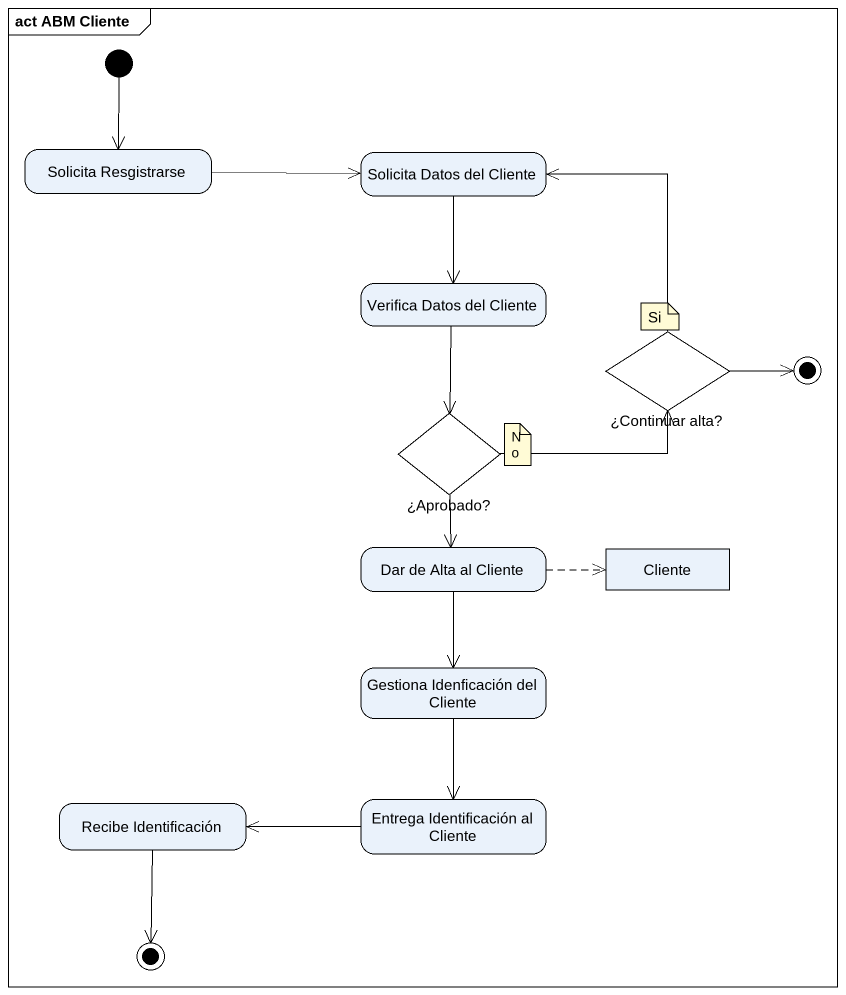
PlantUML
@startuml
mainframe act ABM Cliente
hide empty description
state "Solicita Resgistrarse" as Solicita_Resgistrarse
state "Solicita Datos del Cliente" as Solicita_Datos_del_Cliente
state "Verifica Datos del Cliente" as Verifica_Datos_del_Cliente
state "¿Continuar alta?" as Continuar_alta <<choice>>
state final1 <<end>>
state "¿Aprobado?" as Aprobado <<choice>>
state "Dar de Alta al Cliente" as Dar_de_Alta_al_Cliente
state Cliente <<object>>
state "Gestiona Idenficación del Cliente" as Gestiona_Idenficación_del
state "Recibe Identificación" as Recibe_Identificación
state "Entrega Identificación al Cliente" as Entrega_Identificación_al
state final2 <<end>>
[*] --> Solicita_Resgistrarse
Solicita_Resgistrarse -right-> Solicita_Datos_del_Cliente
Solicita_Datos_del_Cliente --> Verifica_Datos_del_Cliente
Verifica_Datos_del_Cliente --> Aprobado
Continuar_alta -up-> Solicita_Datos_del_Cliente
Continuar_alta -right-> final1
Aprobado -right-> Continuar_alta
Aprobado --> Dar_de_Alta_al_Cliente
Dar_de_Alta_al_Cliente -right[dashed]-> Cliente
Dar_de_Alta_al_Cliente --> Gestiona_Idenficación_del
Gestiona_Idenficación_del --> Entrega_Identificación_al
Recibe_Identificación --> final2
Entrega_Identificación_al -left-> Recibe_Identificación
note as N1
  Si
end note
note as N2
  No
end note
@enduml
